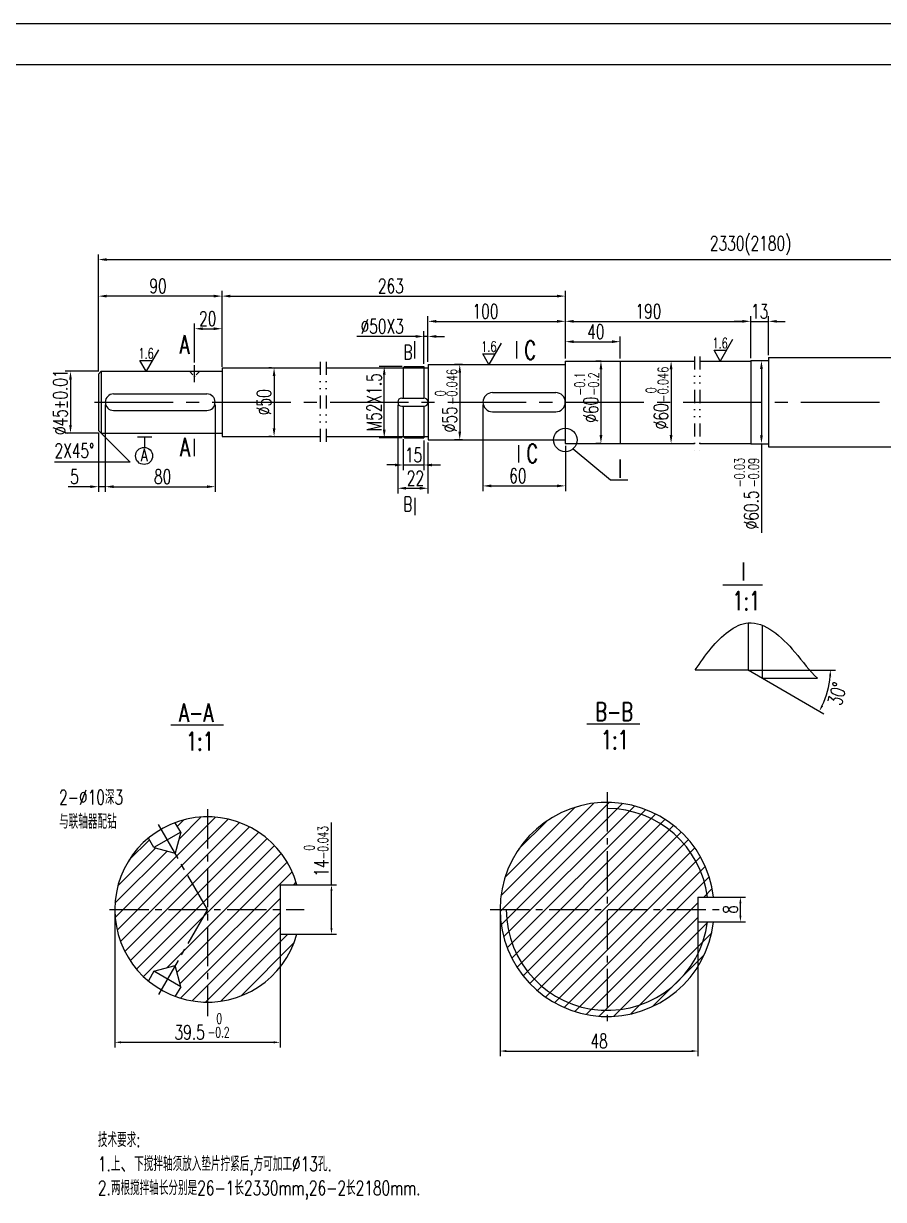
# Model space of a CAD drawing. Extents: x 946 to 3405, y -336 to 946.
# Drawn here: x 2223.3 to 2432, y 660.3 to 945.8 of the extents above; entities that cross this region are included whole.
import ezdxf

# ---------------------------------------------------------------- set-up
doc = ezdxf.new("R2010")
doc.units = 0
doc.header["$MEASUREMENT"] = 0
for name, pattern in [('ACAD_ISO02W100', [15, 12, -3]), ('CENTER2', [28.575, 19.05, -3.175, 3.175, -3.175]), ('DIVIDE2', [15.875, 6.35, -3.175, 0, -3.175, 0, -3.175])]:
    doc.linetypes.add(name, pattern=pattern)
doc.layers.get('0').update_dxf_attribs({"linetype": 'CONTINUOUS'})
doc.layers.get('DEFPOINTS').update_dxf_attribs({"linetype": 'CONTINUOUS'})
for name, color, linetype in [('中心线', 1, 'CENTER2'), ('双点', 6, 'DIVIDE2'), ('尺寸线', 3, 'CONTINUOUS'), ('标注线', 3, 'CONTINUOUS'), ('粗实线', 7, 'CONTINUOUS'), ('细实线', 4, 'CONTINUOUS'), ('虚线', 2, 'ACAD_ISO02W100')]:
    doc.layers.add(name, color=color, linetype=linetype)
doc.styles.add('STYLE1', font='romans.shx', dxfattribs={"width": 0.7, "height": 3.5, "bigfont": 'hz129.shx'})
doc.dimstyles.new('ISO-25', dxfattribs={"dimtxt": 2.5, "dimasz": 2.5, "dimexe": 1.25, "dimexo": 0.625, "dimtad": 1, "dimdec": 0, "dimlfac": 4, "dimdsep": 46, "dimtxsty": 'STYLE1', "dimcen": 0, "dimclrd": 256, "dimclre": 256, "dimclrt": 256, "dimadec": 0, "dimazin": 0, "dimtfac": 1, "dimtdec": 0, "dimtmove": 0, "dimatfit": 3, "dimfxl": 1, "dimtolj": 1, "dimtzin": 0, "dimarcsym": 0})
doc.dimstyles.get("Standard").update_dxf_attribs({"dimtxt": 2.5, "dimasz": 2.5, "dimexe": 1.25, "dimexo": 0.625, "dimtad": 1, "dimdec": 0, "dimlfac": 4, "dimzin": 4, "dimdsep": 46, "dimtxsty": 'STYLE1', "dimcen": 0, "dimclrd": 256, "dimclre": 256, "dimclrt": 256, "dimadec": 0, "dimazin": 0, "dimtfac": 1, "dimtdec": 0, "dimtmove": 0, "dimatfit": 3, "dimfxl": 1, "dimtolj": 1, "dimtzin": 0, "dimarcsym": 0})

# ---------------------------------------------------------------- blocks, each defined once
blk = doc.blocks.new('*D36')
at = {"layer": 'DEFPOINTS', "color": 0}
for p in [(2390.82, 733.73), (2397.26, 733.73), (2390.82, 727.73)]:
    blk.add_point(p, dxfattribs=at)
at = {"layer": '标注线', "lineweight": -2}
for p, q in [((2390.82, 733.73), (2398.51, 733.73)), ((2397.26, 729.23), (2397.26, 732.23)), ((2390.82, 727.73), (2398.51, 727.73))]:
    blk.add_line(p, q, dxfattribs=at)
at = {"layer": '标注线'}
for points in [[(2397.01, 732.23), (2397.51, 732.23), (2397.26, 733.73)], [(2397.01, 729.23), (2397.51, 729.23), (2397.26, 727.73)]]:
    blk.add_solid(points, dxfattribs=at)
at = {"layer": '标注线', "insert": (2394.81, 730.73), "char_height": 3.5, "attachment_point": 5, "rotation": 90, "style": 'STYLE1'}
blk.add_mtext('\\A1;8', dxfattribs=at)
blk = doc.blocks.new('*D37')
at = {"layer": 'DEFPOINTS', "color": 0}
for p in [(2338.93, 730.73), (2386.96, 727.73), (2386.96, 696.36)]:
    blk.add_point(p, dxfattribs=at)
at = {"layer": '标注线', "lineweight": -2}
for p, q in [((2338.93, 730.73), (2338.93, 695.11)), ((2386.96, 727.73), (2386.96, 695.11)), ((2340.43, 696.36), (2385.46, 696.36))]:
    blk.add_line(p, q, dxfattribs=at)
at = {"layer": '标注线'}
for points in [[(2340.43, 696.61), (2340.43, 696.11), (2338.93, 696.36)], [(2385.46, 696.61), (2385.46, 696.11), (2386.96, 696.36)]]:
    blk.add_solid(points, dxfattribs=at)
at = {"layer": '标注线', "insert": (2362.95, 698.81), "char_height": 3.5, "attachment_point": 5, "style": 'STYLE1'}
blk.add_mtext('\\A1;48', dxfattribs=at)
blk = doc.blocks.new('*D40')
at = {"layer": 'DEFPOINTS', "color": 0}
for p in [(2245.4, 730.73), (2285.51, 724.73), (2285.51, 698.48)]:
    blk.add_point(p, dxfattribs=at)
at = {"layer": '标注线', "lineweight": -2}
for p, q in [((2245.4, 730.73), (2245.4, 697.23)), ((2285.51, 724.73), (2285.51, 697.23)), ((2246.9, 698.48), (2284.01, 698.48))]:
    blk.add_line(p, q, dxfattribs=at)
at = {"layer": '标注线'}
for points in [[(2246.9, 698.73), (2246.9, 698.23), (2245.4, 698.48)], [(2284.01, 698.73), (2284.01, 698.23), (2285.51, 698.48)]]:
    blk.add_solid(points, dxfattribs=at)
at = {"layer": '标注线', "insert": (2263.57, 700.93), "char_height": 3.5, "attachment_point": 5, "style": 'STYLE1'}
blk.add_mtext('\\A1;39.5', dxfattribs=at)
blk = doc.blocks.new('*D41')
at = {"layer": 'DEFPOINTS', "color": 0}
for p in [(2289.59, 736.73), (2298, 736.73), (2289.59, 724.73)]:
    blk.add_point(p, dxfattribs=at)
at = {"layer": '标注线', "lineweight": -2}
for p, q in [((2298, 736.73), (2298, 743.36)), ((2289.59, 736.73), (2299.25, 736.73)), ((2298, 726.23), (2298, 735.23)), ((2289.59, 724.73), (2299.25, 724.73))]:
    blk.add_line(p, q, dxfattribs=at)
at = {"layer": '标注线'}
for points in [[(2297.75, 735.23), (2298.25, 735.23), (2298, 736.73)], [(2297.75, 726.23), (2298.25, 726.23), (2298, 724.73)]]:
    blk.add_solid(points, dxfattribs=at)
at = {"layer": '标注线', "insert": (2295.55, 740.8), "char_height": 3.5, "attachment_point": 5, "rotation": 90, "style": 'STYLE1'}
blk.add_mtext('\\A1;14', dxfattribs=at)
blk = doc.blocks.new('*D146')
at = {"layer": 'DEFPOINTS', "color": 0}
for p in [(2386.32, 788.86), (2399.16, 788.86), (2399.16, 788.86), (2402.62, 786.86), (2417.9, 782.04)]:
    blk.add_point(p, dxfattribs=at)
at = {"layer": '标注线', "lineweight": -2}
for p, q in [((2399.16, 788.86), (2420.36, 788.86)), ((2402.62, 786.86), (2417.52, 778.26))]:
    blk.add_line(p, q, dxfattribs=at)
blk.add_arc((2399.16, 788.86), 19.95, 334.309, 355.691, dxfattribs=at)
at = {"layer": '标注线'}
for points in [[(2418.8, 787.37), (2419.3, 787.35), (2419.11, 788.86)], [(2417.36, 780.1), (2416.91, 780.33), (2416.43, 778.89)]]:
    blk.add_solid(points, dxfattribs=at)
at = {"layer": '标注线', "insert": (2420.79, 783.07), "char_height": 3.5, "attachment_point": 5, "rotation": 75, "style": 'STYLE1'}
blk.add_mtext('\\A1;30°', dxfattribs=at)
blk = doc.blocks.new('*D167')
at = {"layer": 'DEFPOINTS', "color": 0}
for p in [(2241.43, 879.62), (2241.43, 860.71), (2271.43, 861.84)]:
    blk.add_point(p, dxfattribs=at)
at = {"layer": '标注线', "lineweight": -2}
for p, q in [((2241.43, 861.33), (2241.43, 880.87)), ((2269.43, 879.62), (2243.43, 879.62)), ((2271.43, 862.46), (2271.43, 880.87))]:
    blk.add_line(p, q, dxfattribs=at)
at = {"layer": '标注线'}
for points in [[(2243.43, 879.96), (2243.43, 879.29), (2241.43, 879.62)], [(2269.43, 879.96), (2269.43, 879.29), (2271.43, 879.62)]]:
    blk.add_solid(points, dxfattribs=at)
at = {"layer": '标注线', "insert": (2255.9, 882.07), "char_height": 3.5, "attachment_point": 5, "style": 'STYLE1'}
blk.add_mtext('\\A1;90', dxfattribs=at)
blk = doc.blocks.new('*D168')
at = {"layer": 'DEFPOINTS', "color": 0}
for p in [(2242.1, 861.37), (2234.65, 846.37), (2242.1, 846.37)]:
    blk.add_point(p, dxfattribs=at)
at = {"layer": '标注线', "lineweight": -2}
for p, q in [((2241.47, 861.37), (2233.4, 861.37)), ((2234.65, 859.37), (2234.65, 848.37)), ((2241.47, 846.37), (2233.4, 846.37))]:
    blk.add_line(p, q, dxfattribs=at)
at = {"layer": '标注线'}
for points in [[(2234.32, 859.37), (2234.98, 859.37), (2234.65, 861.37)], [(2234.32, 848.37), (2234.98, 848.37), (2234.65, 846.37)]]:
    blk.add_solid(points, dxfattribs=at)
at = {"layer": '标注线', "insert": (2232.2, 853.87), "char_height": 3.5, "attachment_point": 5, "rotation": 90, "style": 'STYLE1'}
blk.add_mtext('\\A1;%%C45%%P0.01', dxfattribs=at)
blk = doc.blocks.new('*D169')
at = {"layer": 'DEFPOINTS', "color": 0}
for p in [(2243.1, 853.87), (2241.43, 847.04), (2243.1, 833.36)]:
    blk.add_point(p, dxfattribs=at)
at = {"layer": '标注线', "lineweight": -2}
for p, q in [((2243.1, 853.25), (2243.1, 832.11)), ((2241.43, 846.41), (2241.43, 832.11)), ((2239.43, 833.36), (2234.11, 833.36)), ((2243.1, 833.36), (2241.43, 833.36)), ((2245.1, 833.36), (2247.1, 833.36))]:
    blk.add_line(p, q, dxfattribs=at)
at = {"layer": '标注线'}
for points in [[(2239.43, 833.7), (2239.43, 833.03), (2241.43, 833.36)], [(2245.1, 833.7), (2245.1, 833.03), (2243.1, 833.36)]]:
    blk.add_solid(points, dxfattribs=at)
at = {"layer": '标注线', "insert": (2235.62, 835.81), "char_height": 3.5, "attachment_point": 5, "style": 'STYLE1'}
blk.add_mtext('\\A1;5', dxfattribs=at)
blk = doc.blocks.new('*D170')
at = {"layer": 'DEFPOINTS', "color": 0}
for p in [(2243.1, 853.87), (2269.77, 853.87), (2269.77, 833.36)]:
    blk.add_point(p, dxfattribs=at)
at = {"layer": '标注线', "lineweight": -2}
for p, q in [((2243.1, 853.25), (2243.1, 832.11)), ((2269.77, 853.25), (2269.77, 832.11)), ((2245.1, 833.36), (2267.77, 833.36))]:
    blk.add_line(p, q, dxfattribs=at)
at = {"layer": '标注线'}
for points in [[(2245.1, 833.7), (2245.1, 833.03), (2243.1, 833.36)], [(2267.77, 833.7), (2267.77, 833.03), (2269.77, 833.36)]]:
    blk.add_solid(points, dxfattribs=at)
at = {"layer": '标注线', "insert": (2257.02, 835.81), "char_height": 3.5, "attachment_point": 5, "style": 'STYLE1'}
blk.add_mtext('\\A1;80', dxfattribs=at)
blk = doc.blocks.new('*D171')
at = {"layer": 'DEFPOINTS', "color": 0}
for p in [(2271.43, 871.71), (2264.77, 862.88), (2271.43, 862.88)]:
    blk.add_point(p, dxfattribs=at)
at = {"layer": '标注线', "lineweight": -2}
for p, q in [((2264.77, 863.51), (2264.77, 872.96)), ((2266.77, 871.71), (2269.43, 871.71)), ((2271.43, 863.51), (2271.43, 872.96))]:
    blk.add_line(p, q, dxfattribs=at)
at = {"layer": '标注线'}
for points in [[(2266.77, 872.04), (2266.77, 871.38), (2264.77, 871.71)], [(2269.43, 872.04), (2269.43, 871.38), (2271.43, 871.71)]]:
    blk.add_solid(points, dxfattribs=at)
at = {"layer": '标注线', "insert": (2267.96, 874.16), "char_height": 3.5, "attachment_point": 5, "style": 'STYLE1'}
blk.add_mtext('\\A1;20', dxfattribs=at)
blk = doc.blocks.new('*D172')
at = {"layer": 'DEFPOINTS', "color": 0}
for p in [(2284.07, 862.21), (2284.07, 845.54), (2284.07, 845.54)]:
    blk.add_point(p, dxfattribs=at)
at = {"layer": '标注线', "lineweight": -2}
for p, q in [((2283.45, 862.21), (2282.82, 862.21)), ((2284.07, 860.21), (2284.07, 847.54)), ((2283.45, 845.54), (2282.82, 845.54))]:
    blk.add_line(p, q, dxfattribs=at)
at = {"layer": '标注线'}
for points in [[(2283.74, 860.21), (2284.41, 860.21), (2284.07, 862.21)], [(2283.74, 847.54), (2284.41, 847.54), (2284.07, 845.54)]]:
    blk.add_solid(points, dxfattribs=at)
at = {"layer": '标注线', "insert": (2281.62, 853.87), "char_height": 3.5, "attachment_point": 5, "rotation": 90, "style": 'STYLE1'}
blk.add_mtext('\\A1;%%C50', dxfattribs=at)
blk = doc.blocks.new('*D173')
at = {"layer": 'DEFPOINTS', "color": 0}
for p in [(2330.41, 863.04), (2329.14, 844.71), (2330.41, 844.71)]:
    blk.add_point(p, dxfattribs=at)
at = {"layer": '标注线', "lineweight": -2}
for p, q in [((2329.79, 863.04), (2327.89, 863.04)), ((2329.14, 861.04), (2329.14, 846.71)), ((2329.79, 844.71), (2327.89, 844.71))]:
    blk.add_line(p, q, dxfattribs=at)
at = {"layer": '标注线'}
for points in [[(2328.81, 861.04), (2329.47, 861.04), (2329.14, 863.04)], [(2328.81, 846.71), (2329.47, 846.71), (2329.14, 844.71)]]:
    blk.add_solid(points, dxfattribs=at)
at = {"layer": '标注线', "insert": (2326.69, 849.71), "char_height": 3.5, "attachment_point": 5, "rotation": 90, "style": 'STYLE1'}
blk.add_mtext('\\A1;%%C55', dxfattribs=at)
blk = doc.blocks.new('*D174')
at = {"layer": 'DEFPOINTS', "color": 0}
for p in [(2354.77, 873.5), (2321.43, 863.04), (2354.77, 863.87)]:
    blk.add_point(p, dxfattribs=at)
at = {"layer": '标注线', "lineweight": -2}
for p, q in [((2321.43, 863.66), (2321.43, 874.75)), ((2354.77, 864.5), (2354.77, 874.75)), ((2323.43, 873.5), (2352.77, 873.5))]:
    blk.add_line(p, q, dxfattribs=at)
at = {"layer": '标注线'}
for points in [[(2323.43, 873.84), (2323.43, 873.17), (2321.43, 873.5)], [(2352.77, 873.84), (2352.77, 873.17), (2354.77, 873.5)]]:
    blk.add_solid(points, dxfattribs=at)
at = {"layer": '标注线', "insert": (2335.37, 875.95), "char_height": 3.5, "attachment_point": 5, "style": 'STYLE1'}
blk.add_mtext('\\A1;100', dxfattribs=at)
blk = doc.blocks.new('*D175')
at = {"layer": 'DEFPOINTS', "color": 0}
for p in [(2334.77, 853.87), (2354.77, 843.87), (2354.77, 833.55)]:
    blk.add_point(p, dxfattribs=at)
at = {"layer": '标注线', "lineweight": -2}
for p, q in [((2334.77, 853.25), (2334.77, 832.3)), ((2354.77, 843.25), (2354.77, 832.3)), ((2336.77, 833.55), (2352.77, 833.55))]:
    blk.add_line(p, q, dxfattribs=at)
at = {"layer": '标注线'}
for points in [[(2336.77, 833.89), (2336.77, 833.22), (2334.77, 833.55)], [(2352.77, 833.89), (2352.77, 833.22), (2354.77, 833.55)]]:
    blk.add_solid(points, dxfattribs=at)
at = {"layer": '标注线', "insert": (2343.24, 836), "char_height": 3.5, "attachment_point": 5, "style": 'STYLE1'}
blk.add_mtext('\\A1;60', dxfattribs=at)
blk = doc.blocks.new('*D176')
at = {"layer": 'DEFPOINTS', "color": 0}
for p in [(2368.1, 868.56), (2354.77, 863.87), (2368.1, 863.87)]:
    blk.add_point(p, dxfattribs=at)
at = {"layer": '标注线', "lineweight": -2}
for p, q in [((2354.77, 864.5), (2354.77, 869.81)), ((2356.77, 868.56), (2366.1, 868.56)), ((2368.1, 864.5), (2368.1, 869.81))]:
    blk.add_line(p, q, dxfattribs=at)
at = {"layer": '标注线'}
for points in [[(2356.77, 868.9), (2356.77, 868.23), (2354.77, 868.56)], [(2366.1, 868.9), (2366.1, 868.23), (2368.1, 868.56)]]:
    blk.add_solid(points, dxfattribs=at)
at = {"layer": '标注线', "insert": (2362.15, 871.01), "char_height": 3.5, "attachment_point": 5, "style": 'STYLE1'}
blk.add_mtext('\\A1;40', dxfattribs=at)
blk = doc.blocks.new('*D177')
at = {"layer": 'DEFPOINTS', "color": 0}
for p in [(2364.06, 863.87), (2363.41, 843.87), (2364.06, 843.87)]:
    blk.add_point(p, dxfattribs=at)
at = {"layer": '标注线', "lineweight": -2}
for p, q in [((2363.44, 863.87), (2362.16, 863.87)), ((2363.41, 861.87), (2363.41, 845.87)), ((2363.44, 843.87), (2362.16, 843.87))]:
    blk.add_line(p, q, dxfattribs=at)
at = {"layer": '标注线'}
for points in [[(2363.08, 861.87), (2363.75, 861.87), (2363.41, 863.87)], [(2363.08, 845.87), (2363.75, 845.87), (2363.41, 843.87)]]:
    blk.add_solid(points, dxfattribs=at)
at = {"layer": '标注线', "insert": (2360.96, 852.05), "char_height": 3.5, "attachment_point": 5, "rotation": 90, "style": 'STYLE1'}
blk.add_mtext('\\A1;%%C60', dxfattribs=at)
blk = doc.blocks.new('*D188')
at = {"layer": 'DEFPOINTS', "color": 0}
for p in [(2354.77, 879.62), (2271.43, 862.21), (2354.77, 863.87)]:
    blk.add_point(p, dxfattribs=at)
at = {"layer": '标注线', "lineweight": -2}
for p, q in [((2271.43, 862.83), (2271.43, 880.87)), ((2273.43, 879.62), (2352.77, 879.62)), ((2354.77, 864.5), (2354.77, 880.87))]:
    blk.add_line(p, q, dxfattribs=at)
at = {"layer": '标注线'}
for points in [[(2273.43, 879.96), (2273.43, 879.29), (2271.43, 879.62)], [(2352.77, 879.96), (2352.77, 879.29), (2354.77, 879.62)]]:
    blk.add_solid(points, dxfattribs=at)
at = {"layer": '标注线', "insert": (2312.41, 882.07), "char_height": 3.5, "attachment_point": 5, "style": 'STYLE1'}
blk.add_mtext('\\A1;263', dxfattribs=at)
blk = doc.blocks.new('*D190')
at = {"layer": 'DEFPOINTS', "color": 0}
for p in [(2401.93, 863.96), (2402.37, 863.96), (2401.93, 843.79)]:
    blk.add_point(p, dxfattribs=at)
at = {"layer": '标注线', "lineweight": -2}
for p, q in [((2402.56, 863.96), (2403.62, 863.96)), ((2402.37, 861.96), (2402.37, 845.79)), ((2402.37, 843.79), (2402.37, 822.17)), ((2402.56, 843.79), (2403.62, 843.79))]:
    blk.add_line(p, q, dxfattribs=at)
at = {"layer": '标注线'}
for points in [[(2402.04, 861.96), (2402.7, 861.96), (2402.37, 863.96)], [(2402.04, 845.79), (2402.7, 845.79), (2402.37, 843.79)]]:
    blk.add_solid(points, dxfattribs=at)
at = {"layer": '标注线', "insert": (2399.92, 827.71), "char_height": 3.5, "attachment_point": 5, "rotation": 90, "style": 'STYLE1'}
blk.add_mtext('\\A1;%%C60.5', dxfattribs=at)
blk = doc.blocks.new('*D191')
at = {"layer": 'DEFPOINTS', "color": 0}
for p in [(2404.1, 873.5), (2399.77, 863.96), (2404.1, 864.71)]:
    blk.add_point(p, dxfattribs=at)
at = {"layer": '标注线', "lineweight": -2}
for p, q in [((2399.77, 864.58), (2399.77, 874.75)), ((2404.1, 865.33), (2404.1, 874.75)), ((2397.77, 873.5), (2395.77, 873.5)), ((2399.77, 873.5), (2404.1, 873.5)), ((2406.1, 873.5), (2408.1, 873.5))]:
    blk.add_line(p, q, dxfattribs=at)
at = {"layer": '标注线'}
for points in [[(2397.77, 873.84), (2397.77, 873.17), (2399.77, 873.5)], [(2406.1, 873.84), (2406.1, 873.17), (2404.1, 873.5)]]:
    blk.add_solid(points, dxfattribs=at)
at = {"layer": '标注线', "insert": (2401.93, 875.95), "char_height": 3.5, "attachment_point": 5, "style": 'STYLE1'}
blk.add_mtext('\\A1;13', dxfattribs=at)
blk = doc.blocks.new('*D192')
at = {"layer": 'DEFPOINTS', "color": 0}
for p in [(2399.77, 873.5), (2354.77, 863.87), (2399.77, 863.96)]:
    blk.add_point(p, dxfattribs=at)
at = {"layer": '标注线', "lineweight": -2}
for p, q in [((2354.77, 864.5), (2354.77, 874.75)), ((2399.77, 864.58), (2399.77, 874.75)), ((2356.77, 873.5), (2397.77, 873.5))]:
    blk.add_line(p, q, dxfattribs=at)
at = {"layer": '标注线'}
for points in [[(2356.77, 873.84), (2356.77, 873.17), (2354.77, 873.5)], [(2397.77, 873.84), (2397.77, 873.17), (2399.77, 873.5)]]:
    blk.add_solid(points, dxfattribs=at)
at = {"layer": '标注线', "insert": (2374.93, 875.95), "char_height": 3.5, "attachment_point": 5, "style": 'STYLE1'}
blk.add_mtext('\\A1;190', dxfattribs=at)
blk = doc.blocks.new('*D193')
at = {"layer": 'DEFPOINTS', "color": 0}
for p in [(2379.97, 863.87), (2379.97, 843.87), (2380.44, 843.87)]:
    blk.add_point(p, dxfattribs=at)
at = {"layer": '标注线', "lineweight": -2}
for p, q in [((2380.59, 863.87), (2381.69, 863.87)), ((2380.44, 861.87), (2380.44, 845.87)), ((2380.59, 843.87), (2381.69, 843.87))]:
    blk.add_line(p, q, dxfattribs=at)
at = {"layer": '标注线'}
for points in [[(2380.1, 861.87), (2380.77, 861.87), (2380.44, 863.87)], [(2380.1, 845.87), (2380.77, 845.87), (2380.44, 843.87)]]:
    blk.add_solid(points, dxfattribs=at)
at = {"layer": '标注线', "insert": (2377.99, 850.44), "char_height": 3.5, "attachment_point": 5, "rotation": 90, "style": 'STYLE1'}
blk.add_mtext('\\A1;%%C60', dxfattribs=at)
blk = doc.blocks.new('*D194')
at = {"layer": 'DEFPOINTS', "color": 0}
for p in [(2315.43, 845.54), (2320.43, 845.21), (2320.43, 838.63)]:
    blk.add_point(p, dxfattribs=at)
at = {"layer": '标注线', "lineweight": -2}
for p, q in [((2315.43, 844.91), (2315.43, 837.38)), ((2320.43, 844.58), (2320.43, 837.38)), ((2313.43, 838.63), (2311.43, 838.63)), ((2315.43, 838.63), (2320.43, 838.63)), ((2322.43, 838.63), (2324.43, 838.63))]:
    blk.add_line(p, q, dxfattribs=at)
at = {"layer": '标注线'}
for points in [[(2313.43, 838.96), (2313.43, 838.29), (2315.43, 838.63)], [(2322.43, 838.96), (2322.43, 838.29), (2320.43, 838.63)]]:
    blk.add_solid(points, dxfattribs=at)
at = {"layer": '标注线', "insert": (2317.93, 841.08), "char_height": 3.5, "attachment_point": 5, "style": 'STYLE1'}
blk.add_mtext('\\A1;15', dxfattribs=at)
blk = doc.blocks.new('*D195')
at = {"layer": 'DEFPOINTS', "color": 0}
for p in [(2314.1, 853.87), (2321.43, 844.71), (2321.43, 832.98)]:
    blk.add_point(p, dxfattribs=at)
at = {"layer": '标注线', "lineweight": -2}
for p, q in [((2314.1, 853.25), (2314.1, 831.73)), ((2321.43, 844.08), (2321.43, 831.73)), ((2316.1, 832.98), (2319.43, 832.98))]:
    blk.add_line(p, q, dxfattribs=at)
at = {"layer": '标注线'}
for points in [[(2316.1, 833.32), (2316.1, 832.65), (2314.1, 832.98)], [(2319.43, 833.32), (2319.43, 832.65), (2321.43, 832.98)]]:
    blk.add_solid(points, dxfattribs=at)
at = {"layer": '标注线', "insert": (2318.39, 835.43), "char_height": 3.5, "attachment_point": 5, "style": 'STYLE1'}
blk.add_mtext('\\A1;22', dxfattribs=at)
blk = doc.blocks.new('*D196')
at = {"layer": 'DEFPOINTS', "color": 0}
for p in [(2310.81, 862.54), (2315.77, 862.54), (2315.77, 845.21)]:
    blk.add_point(p, dxfattribs=at)
at = {"layer": '标注线', "lineweight": -2}
for p, q in [((2315.14, 862.54), (2309.56, 862.54)), ((2310.81, 847.21), (2310.81, 860.54)), ((2315.14, 845.21), (2309.56, 845.21))]:
    blk.add_line(p, q, dxfattribs=at)
at = {"layer": '标注线'}
for points in [[(2310.48, 860.54), (2311.14, 860.54), (2310.81, 862.54)], [(2310.48, 847.21), (2311.14, 847.21), (2310.81, 845.21)]]:
    blk.add_solid(points, dxfattribs=at)
at = {"layer": '标注线', "insert": (2308.36, 853.87), "char_height": 3.5, "attachment_point": 5, "rotation": 90, "style": 'STYLE1'}
blk.add_mtext('\\A1;M52X1.5', dxfattribs=at)
blk = doc.blocks.new('*D197')
at = {"layer": 'DEFPOINTS', "color": 0}
for p in [(2321.43, 869.84), (2320.43, 862.54), (2321.43, 863.04)]:
    blk.add_point(p, dxfattribs=at)
at = {"layer": '标注线', "lineweight": -2}
for p, q in [((2320.43, 863.16), (2320.43, 871.09)), ((2321.43, 863.66), (2321.43, 871.09)), ((2318.43, 869.84), (2304.18, 869.84)), ((2321.43, 869.84), (2320.43, 869.84)), ((2323.43, 869.84), (2325.43, 869.84))]:
    blk.add_line(p, q, dxfattribs=at)
at = {"layer": '标注线'}
for points in [[(2318.43, 870.17), (2318.43, 869.5), (2320.43, 869.84)], [(2323.43, 870.17), (2323.43, 869.5), (2321.43, 869.84)]]:
    blk.add_solid(points, dxfattribs=at)
at = {"layer": '标注线', "insert": (2310.31, 872.29), "char_height": 3.5, "attachment_point": 5, "style": 'STYLE1'}
blk.add_mtext('\\A1;%%C50X3', dxfattribs=at)
blk = doc.blocks.new('*D198')
at = {"layer": 'DEFPOINTS', "color": 0}
for p in [(2590.95, 888.5), (2590.95, 864.71), (2241.43, 860.71)]:
    blk.add_point(p, dxfattribs=at)
at = {"layer": '标注线', "lineweight": -2}
for p, q in [((2241.43, 861.33), (2241.43, 889.75)), ((2243.43, 888.5), (2588.95, 888.5)), ((2590.95, 865.33), (2590.95, 889.75))]:
    blk.add_line(p, q, dxfattribs=at)
at = {"layer": '标注线'}
for points in [[(2243.43, 888.83), (2243.43, 888.17), (2241.43, 888.5)], [(2588.95, 888.83), (2588.95, 888.17), (2590.95, 888.5)]]:
    blk.add_solid(points, dxfattribs=at)
at = {"layer": '标注线', "insert": (2399.72, 891.87), "char_height": 3.5, "attachment_point": 5, "style": 'STYLE1'}
blk.add_mtext('\\A1;2330(2180)', dxfattribs=at)

msp = doc.modelspace()

# ---------------------------------------------------------------- hatches: boundary and pattern name
at = {"layer": '标注线'}
h = msp.add_hatch(dxfattribs=at)
h.set_pattern_fill('ANSI31', color=256, scale=20, style=0)
h.paths.add_polyline_path([(2364.93311, 755.22963), (2364.93311, 730.72963), (2386.96035, 730.72963), (2386.96035, 733.72963), (2389.24875, 733.72963, 0.378699158)])
h.paths.add_polyline_path([(2364.93311, 756.72963, 0.414213562), (2338.93311, 730.72963), (2364.93311, 730.72963)])
h.paths.add_polyline_path([(2364.93311, 730.72963), (2340.43311, 730.72963, 0.414213562), (2364.93311, 706.22963)], flags=17)
h.paths.add_polyline_path([(2389.24875, 727.72963), (2386.96035, 727.72963), (2386.96035, 730.72963), (2364.93311, 730.72963), (2364.93311, 706.22963, 0.378699158)])
h.paths.add_polyline_path([(2390.75946, 727.72963), (2389.24875, 727.72963, -0.378699158), (2364.93311, 706.22963), (2364.93311, 704.72963, 0.380734339)])
h.paths.add_polyline_path([(2340.43311, 730.72963), (2338.93311, 730.72963, 0.414213562), (2364.93311, 704.72963), (2364.93311, 706.22963, -0.414213562)])
h.paths.add_polyline_path([(2364.93311, 756.72963), (2364.93311, 755.22963, -0.378699158), (2389.24875, 733.72963), (2390.75946, 733.72963, 0.380734339)])
h = msp.add_hatch(dxfattribs=at)
h.set_pattern_fill('ANSI31', color=256, scale=20, style=0)
h.paths.add_polyline_path([(2267.90399, 753.22963), (2267.90399, 730.72963), (2285.51046, 730.72963), (2285.51046, 736.72963), (2289.58924, 736.72963, 0.337188166)])
h.paths.add_polyline_path([(2267.90399, 753.22963, 0.089273711), (2260.05894, 751.81767), (2261.40159, 749.49213), (2260.02899, 744.36953), (2267.90399, 730.72963)])
h.paths.add_polyline_path([(2260.02899, 744.36953), (2254.9064, 745.74213), (2253.56375, 748.06767, 0.223553658), (2245.40399, 730.72963), (2267.90399, 730.72963)])
h.paths.add_polyline_path([(2267.90399, 730.72963), (2245.40399, 730.72963, 0.223553658), (2253.56375, 713.3916), (2254.9064, 715.71714), (2260.02899, 717.08973)])
h.paths.add_polyline_path([(2267.90399, 730.72963), (2260.02899, 717.08973), (2261.40159, 711.96714), (2260.05894, 709.6416, 0.089273711), (2267.90399, 708.22963)])
h.paths.add_polyline_path([(2289.58924, 724.72963), (2285.51046, 724.72963), (2285.51046, 730.72963), (2267.90399, 730.72963), (2267.90399, 708.22963, 0.337188166)])

# ---------------------------------------------------------------- linework, layer by layer
at = {"linetype": 'Continuous'}
msp.add_line((2630.73289, 935.80133), (1824.73289, 935.80135), dxfattribs=at)
for p, q in [((2264.76562, 865.71962), (2264.76562, 869.92495)), ((2318.20961, 864.50303), (2318.20961, 868.70837)), ((2343.009, 864.50303), (2343.009, 868.70837)), ((2264.76562, 840.80014), (2264.76562, 845.00548)), ((2343.51881, 839.2469), (2343.51881, 843.45224)), ((2318.20961, 830.68838), (2318.20961, 826.48305))]:
    msp.add_line(p, q)
for centre, radius, start, end in [((2364.93311, 730.72963), 26, 6.6258096, 353.3741904), ((2267.90399, 730.72963), 22.5, 15.46601, 344.53399)]:
    msp.add_arc(centre, radius, start, end)
at = {"layer": '中心线'}
for p, q in [((2264.76562, 858.70346), (2264.76562, 862.88464)), ((2240.49941, 853.87302), (2592.0224, 853.87302))]:
    msp.add_line(p, q, dxfattribs=at)
at = {"layer": '中心线', "ltscale": 0.5}
for p, q in [((2364.93311, 759.16508), (2364.93311, 703.37964)), ((2267.90399, 755.06828), (2267.90399, 704.83096)), ((2267.90399, 730.72963), (2255.21211, 752.71262)), ((2244.11705, 730.72963), (2291.35159, 730.72963)), ((2267.90399, 730.72963), (2255.21211, 708.74665)), ((2336.51618, 730.72963), (2392.65347, 730.72963))]:
    msp.add_line(p, q, dxfattribs=at)
at = {"layer": '双点', "ltscale": 0.5}
for p, q in [((2295.26924, 863.67027), (2295.26924, 843.13973)), ((2296.7455, 863.67027), (2296.7455, 843.13973)), ((2386.08792, 864.98726), (2386.08792, 842.25487)), ((2387.37944, 864.98726), (2387.37944, 842.25487))]:
    msp.add_line(p, q, dxfattribs=at)
at = {"layer": '尺寸线'}
for start, end in [(7.0334613, 90), (180, 352.9665387)]:
    msp.add_arc((2364.93311, 730.72963), 24.5, start, end, dxfattribs=at)
at = {"layer": '标注线'}
for p, q in [((2339.2304, 868.23584), (2336.2304, 863.03969)), ((2395.37032, 869.06917), (2392.37032, 863.87302)), ((2256.02086, 866.56917), (2253.02086, 861.37302)), ((2334.7304, 865.63776), (2337.7304, 865.63776)), ((2336.2304, 863.03969), (2334.7304, 865.63776)), ((2390.87032, 866.47109), (2393.87032, 866.47109)), ((2392.37032, 863.87302), (2390.87032, 866.47109)), ((2251.52086, 863.97109), (2254.52086, 863.97109)), ((2253.02086, 861.37302), (2251.52086, 863.97109)), ((2315.43229, 862.20635), (2320.43229, 862.20635)), ((2368.09896, 863.87302), (2368.09896, 843.87302)), ((2242.09896, 846.37302), (2249.17003, 839.30195)), ((2250.90705, 845.43079), (2254.35864, 845.43079)), ((2252.63284, 845.43079), (2252.63284, 842.90254)), ((2315.43229, 845.53969), (2320.43229, 845.53969)), ((2356.65097, 842.56877), (2365.69342, 835.05292)), ((2249.17003, 839.30195), (2230.743, 839.30195)), ((2365.69342, 835.05292), (2369.91172, 835.05292)), ((2392.96602, 809.56293), (2402.6329, 809.56293)), ((2258.98657, 775.547), (2271.81359, 775.547)), ((2360.01652, 775.78895), (2372.84353, 775.78895)), ((2298.00237, 743.34034), (2298.00237, 751.85648))]:
    msp.add_line(p, q, dxfattribs=at)
for points in [[(2329.14143, 844.70635, 0, 0.6, 0), (2329.14143, 842.69278, 0, 0, 0), (2329.14143, 822.12424, 0, 0, 0), (2326.60209, 822.12424, 0, 0, 0)], [(2380.43753, 843.87302, 0, 0.6, 0), (2380.43753, 841.85945, 0, 0, 0), (2380.43753, 827.93404, 0, 0, 0), (2377.55641, 827.93404, 0, 0, 0)], [(2256.65399, 750.2152, 0, 0.33, 0), (2255.89504, 750.90844, 0, 0, 0), (2250.7138, 755.20688, 0, 0, 0), (2230.53088, 755.20688, 0, 0, 0)]]:
    msp.add_lwpolyline(points, format="xyseb", dxfattribs=at)
for centre, radius in [((2354.76562, 844.70635), 2.85023), ((2252.51385, 840.82818), 2.07777)]:
    msp.add_circle(centre, radius, dxfattribs=at)
msp.add_open_spline([(2386.31819, 788.86311), (2387.50924, 790.63803), (2390.66703, 795.34382), (2399.87941, 803.59775), (2409.68755, 794.84013), (2414.06352, 788.59158), (2415.98687, 786.86311)], degree=3, knots=[0, 0, 0, 0, 6.576552481, 17.436142202, 30.792224005, 38.81041518, 38.81041518, 38.81041518, 38.81041518], dxfattribs=at)
at = {"layer": '粗实线'}
for p, q in [((2271.43229, 862.20635), (2271.43229, 845.53969)), ((2271.43229, 862.20635), (2295.26924, 862.20635)), ((2296.7455, 862.20635), (2315.43229, 862.20635)), ((2315.43229, 862.20635), (2315.76562, 862.53969)), ((2315.43229, 862.20635), (2315.43229, 854.87302)), ((2315.76562, 862.53969), (2320.43229, 862.53969)), ((2320.43229, 862.53969), (2320.43229, 854.87302)), ((2320.43229, 862.20635), (2321.43229, 862.20635)), ((2321.43229, 863.03969), (2321.43229, 844.70635)), ((2321.43229, 863.03969), (2354.76562, 863.03969)), ((2354.76562, 863.87302), (2386.08792, 863.87302)), ((2354.76562, 863.87302), (2354.76562, 843.87302)), ((2387.37944, 863.87302), (2399.76562, 863.87302)), ((2399.76562, 863.95642), (2399.76562, 843.78962)), ((2399.76562, 863.95642), (2404.09896, 863.95642)), ((2404.09896, 864.70635), (2477.7588, 864.70635)), ((2404.09896, 864.70635), (2404.09896, 843.03969)), ((2241.43229, 860.70635), (2242.09896, 861.37302)), ((2241.43229, 860.70635), (2241.43229, 847.03969)), ((2242.09896, 861.37302), (2271.43229, 861.37302)), ((2242.09896, 861.37302), (2242.09896, 846.37302)), ((2245.09896, 855.87302), (2267.76562, 855.87302)), ((2315.09896, 854.87302), (2320.43229, 854.87302)), ((2337.09896, 856.20635), (2352.43229, 856.20635)), ((2245.09896, 851.87302), (2267.76562, 851.87302)), ((2315.09896, 852.87302), (2320.43229, 852.87302)), ((2315.43229, 852.87302), (2315.43229, 845.53969)), ((2320.43229, 852.87302), (2320.43229, 845.20635)), ((2337.09896, 851.53969), (2352.43229, 851.53969)), ((2241.43229, 847.03969), (2242.09896, 846.37302)), ((2242.09896, 846.37302), (2271.43229, 846.37302)), ((2271.43229, 845.53969), (2295.26924, 845.53969)), ((2296.7455, 845.53969), (2315.43229, 845.53969)), ((2315.43229, 845.53969), (2315.76562, 845.20635)), ((2315.76562, 845.20635), (2320.43229, 845.20635)), ((2320.43229, 845.53969), (2321.43229, 845.53969)), ((2321.43229, 844.70635), (2354.76562, 844.70635)), ((2354.76562, 843.87302), (2386.08792, 843.87302)), ((2387.37944, 843.87302), (2399.76562, 843.87302)), ((2399.76562, 843.78962), (2404.09896, 843.78962)), ((2404.09896, 843.03969), (2477.7588, 843.03969)), ((2399.15736, 800.3), (2399.15736, 788.86311)), ((2402.62146, 786.86311), (2402.62146, 799.70293)), ((2386.31819, 788.86311), (2399.15736, 788.86311)), ((2399.15736, 788.86311), (2402.62146, 786.86311)), ((2402.62146, 786.86311), (2415.98687, 786.86311)), ((2261.40159, 749.49213), (2260.07894, 751.78302)), ((2254.9064, 745.74213), (2253.58375, 748.03302)), ((2261.40159, 749.49213), (2254.9064, 745.74213)), ((2261.40159, 749.49213), (2260.02899, 744.36953)), ((2254.9064, 745.74213), (2260.02899, 744.36953)), ((2285.51046, 736.72963), (2285.51046, 724.72963)), ((2285.51046, 736.72963), (2289.58924, 736.72963)), ((2386.96035, 733.72963), (2390.75946, 733.72963)), ((2386.96035, 733.72963), (2386.96035, 727.72963)), ((2386.96035, 727.72963), (2390.75946, 727.72963)), ((2285.51046, 724.72963), (2289.58924, 724.72963)), ((2254.9064, 715.71714), (2260.02899, 717.08973)), ((2261.40159, 711.96714), (2260.02899, 717.08973)), ((2254.9064, 715.71714), (2253.58375, 713.42625)), ((2261.40159, 711.96714), (2254.9064, 715.71714)), ((2261.40159, 711.96714), (2260.07894, 709.67625))]:
    msp.add_line(p, q, dxfattribs=at)
for centre, radius, start, end in [((2245.09896, 853.87302), 2, 90, 270), ((2267.76562, 853.87302), 2, 270, 90), ((2315.09896, 853.87302), 1, 90, 270), ((2320.43229, 853.87302), 1, 270, 90), ((2337.09896, 853.87302), 2.33333, 90, 270), ((2352.43229, 853.87302), 2.33333, 270, 90)]:
    msp.add_arc(centre, radius, start, end, dxfattribs=at)
at = {"layer": '细实线', "linetype": 'ByBlock'}
msp.add_line((1799.73289, 945.80133), (2640.73289, 945.80133), dxfattribs=at)
at = {"layer": '虚线', "ltscale": 0.1}
for p in [(2263.51562, 861.37302), (2266.01562, 861.37302)]:
    msp.add_line(p, (2264.76562, 860.12302), dxfattribs=at)

# ---------------------------------------------------------------- texts
at = {"layer": '标注线', "style": 'STYLE1'}
for s, width, p in [('-0.046', 0.7, (2379.72658, 853.79535)), ('-0.046', 0.7, (2328.49806, 853.2629)), ('-0.1', 0.7, (2359.53265, 855.44367)), ('-0.2', 0.7, (2362.86252, 855.44367)), ('0', 0.7, (2325.6939, 855.25802)), ('0', 0.7, (2376.82478, 856.00282)), ('-0.03', 0.7, (2398.29714, 833.17959)), ('-0.09', 0.7, (2401.74421, 833.17959)), ('-0.043', 0.65, (2297.19638, 742.91588)), ('0', 0.65, (2293.87398, 745.00669))]:
    msp.add_text(s, height=2.5, rotation=90, dxfattribs=dict(at, width=width)).set_placement(p)
at = {"layer": '标注线', "style": 'STYLE1', "width": 0.7}
for s, p in [('2X45%%d', (2230.75773, 840.33435)), ('2-%%C10深3', (2231.88086, 756.23117)), ('与联轴器配钻', (2231.88086, 750.33204))]:
    msp.add_text(s, height=3.5, dxfattribs=at).set_placement(p)
at = {"layer": '标注线', "attachment_point": 1, "style": 'STYLE1'}
for s, insert, char_height, width in [('A', (2261.11138, 870.14353), 4.5, 5.2721), ('1.6', (2334.33561, 868.63742), 2.5, 5.2721), ('C', (2344.81454, 868.7414), 4.5, 5.2721), ('1.6', (2390.47552, 869.47075), 2.5, 5.2721), ('1.6', (2251.12606, 866.97075), 2.5, 5.2721), ('B', (2315.46195, 867.76973), 3.5, 5.2721), ('A', (2261.21383, 845.22405), 4.5, 5.2721), ('A', (2251.74813, 842.52357), 3, 3.69047), ('C', (2345.32435, 843.67081), 4.5, 5.2721), ('\\fﾷￂￋￎ_GB2312|b0|i0|c134|p49;Ⅰ', (2365.93701, 840.00243), 4.5, 6.9746), ('\\fﾷￂￋￎ_GB2312|b0|i0|c134|p49;Ⅰ', (2395.83784, 815.00805), 4.5, 6.9746), ('1:1', (2395.32373, 807.89193), 4.5, 5.2721), ('A-A', (2260.97756, 780.76663), 4.5, 5.2721), ('B-B', (2362.00751, 781.00858), 4.5, 5.2721), ('1:1', (2262.6812, 773.79142), 4.5, 5.2721), ('1:1', (2363.40664, 774.13583), 4.5, 5.2721), ('技术要求:\\P1.上{\\fSimSun|b0|i0|c134|p2;、}下搅拌轴须放入垫片拧紧后,方可加工%%C13孔.\\P2.两根搅拌轴长分别是26-1长2330mm,26-2长2180mm.', (2241.30695, 676.56093), 3.5, 209.6074)]:
    msp.add_mtext(s, dxfattribs=dict(at, insert=insert, char_height=char_height, width=width))
at = {"layer": '标注线', "extrusion": (0, 0, -1), "insert": (2315.46195, 827.42168), "char_height": 3.5, "width": 5.2721, "attachment_point": 1, "text_direction": (1, 0, 0), "style": 'STYLE1'}
msp.add_mtext('B', dxfattribs=at)
at = {"layer": '细实线', "color": 3, "linetype": 'ByBlock', "style": 'STYLE1', "width": 0.65}
for s, p in [('0', (2270.06244, 702.99617)), ('-0.2', (2267.97163, 699.67377))]:
    msp.add_text(s, height=2.5, dxfattribs=at).set_placement(p)

# ---------------------------------------------------------------- dimensions: what is measured, and where the dimension line sits
at = {"layer": '标注线'}
for base, p1, p2, text, dimstyle, override, picture, middle in [((2590.94933, 888.50022), (2241.43229, 860.70635), (2590.94933, 864.70635), '2330(2180)', 'ISO-25', {"dimtxt": 3.5, "dimasz": 2, "dimgap": 0.7, "dimlfac": 3, "dimlunit": 2, "dimtxsty": 'STYLE1', "dimclrd": 256, "dimclre": 256, "dimclrt": 256}, '*D198', (2399.71692, 888.50022)), ((2354.76562, 879.62475), (2271.43229, 862.20635), (2354.76562, 863.87302), '263', 'ISO-25', {"dimtxt": 3.5, "dimasz": 2, "dimgap": 0.7, "dimlfac": 3, "dimlunit": 2, "dimtxsty": 'STYLE1', "dimclrd": 256, "dimclre": 256, "dimclrt": 256}, '*D188', (2312.4125, 879.62475)), ((2399.76562, 873.5035), (2354.76562, 863.87302), (2399.76562, 863.95642), '190', 'ISO-25', {"dimtxt": 3.5, "dimasz": 2, "dimgap": 0.7, "dimlfac": 3, "dimlunit": 2, "dimtxsty": 'STYLE1', "dimclrd": 256, "dimclre": 256, "dimclrt": 256}, '*D192', (2374.9299, 873.5035)), ((2321.43229, 869.83543), (2320.43229, 862.53969), (2321.43229, 863.03969), '%%C50X3', 'ISO-25', {"dimtxt": 3.5, "dimasz": 2, "dimgap": 0.7, "dimlfac": 3, "dimlunit": 2, "dimtxsty": 'STYLE1', "dimclrd": 256, "dimclre": 256, "dimclrt": 256}, '*D197', (2310.30729, 869.83543)), ((2285.51046, 698.48395), (2245.40399, 730.72963), (2285.51046, 724.72963), '39.5', 'Standard', {"dimtxt": 3.5, "dimasz": 1.5, "dimexe": 1.25, "dimexo": 0, "dimgap": 0.7, "dimtad": 1, "dimtih": 0, "dimtoh": 0, "dimdec": 1, "dimzin": 8, "dimlunit": 6, "dimtxsty": 'STYLE1', "dimcen": 1.5, "dimtp": 0.5, "dimtm": 0.1, "dimtfac": 0.7, "dimtdec": 1, "dimtofl": 1, "dimatfit": 2}, '*D40', (2263.57339, 698.48395))]:
    dim = msp.add_linear_dim(base=base, p1=p1, p2=p2, text=text, dimstyle=dimstyle, override=override, dxfattribs=at)
    dim.commit()
    dim.dimension.update_dxf_attribs({"geometry": picture, "text_midpoint": middle, "dimtype": 160})
for base, p1, p2, override, picture, middle in [((2241.43229, 879.62475), (2271.43229, 861.83969), (2241.43229, 860.70635), {"dimtxt": 3.5, "dimasz": 2, "dimgap": 0.7, "dimtih": 1, "dimtoh": 1, "dimlfac": 3, "dimlunit": 2, "dimtxsty": 'STYLE1', "dimclrd": 256, "dimclre": 256, "dimclrt": 256}, '*D167', (2255.89569, 879.62475)), ((2271.43229, 871.71148), (2264.76562, 862.88464), (2271.43229, 862.88464), {"dimtxt": 3.5, "dimasz": 2, "dimgap": 0.7, "dimlfac": 3, "dimlunit": 2, "dimtxsty": 'STYLE1', "dimclrd": 256, "dimclre": 256, "dimclrt": 256}, '*D171', (2267.9631, 871.71148)), ((2354.76562, 873.5035), (2321.43229, 863.03969), (2354.76562, 863.87302), {"dimtxt": 3.5, "dimasz": 2, "dimgap": 0.7, "dimlfac": 3, "dimlunit": 2, "dimtxsty": 'STYLE1', "dimclrd": 256, "dimclre": 256, "dimclrt": 256}, '*D174', (2335.36629, 873.5035)), ((2404.09896, 873.5035), (2399.76562, 863.95642), (2404.09896, 864.70635), {"dimtxt": 3.5, "dimasz": 2, "dimgap": 0.7, "dimlfac": 3, "dimlunit": 2, "dimtxsty": 'STYLE1', "dimclrd": 256, "dimclre": 256, "dimclrt": 256}, '*D191', (2401.93229, 873.5035)), ((2368.09896, 868.56192), (2354.76562, 863.87302), (2368.09896, 863.87302), {"dimtxt": 3.5, "dimasz": 2, "dimgap": 0.7, "dimlfac": 3, "dimlunit": 2, "dimtxsty": 'STYLE1', "dimclrd": 256, "dimclre": 256, "dimclrt": 256}, '*D176', (2362.15497, 868.56192)), ((2243.09896, 833.36388), (2241.43229, 847.03969), (2243.09896, 853.87302), {"dimtxt": 3.5, "dimasz": 2, "dimgap": 0.7, "dimlfac": 3, "dimlunit": 2, "dimtxsty": 'STYLE1', "dimclrd": 256, "dimclre": 256, "dimclrt": 256}, '*D169', (2235.62287, 833.36388)), ((2269.76562, 833.36388), (2243.09896, 853.87302), (2269.76562, 853.87302), {"dimtxt": 3.5, "dimasz": 2, "dimgap": 0.7, "dimlfac": 3, "dimlunit": 2, "dimtxsty": 'STYLE1', "dimclrd": 256, "dimclre": 256, "dimclrt": 256}, '*D170', (2257.01562, 833.36388)), ((2321.43229, 832.98202), (2314.09896, 853.87302), (2321.43229, 844.70635), {"dimtxt": 3.5, "dimasz": 2, "dimgap": 0.7, "dimlfac": 3, "dimlunit": 2, "dimtxsty": 'STYLE1', "dimclrd": 256, "dimclre": 256, "dimclrt": 256}, '*D195', (2318.38604, 832.98202)), ((2354.76562, 833.555), (2334.76562, 853.87302), (2354.76562, 843.87302), {"dimtxt": 3.5, "dimasz": 2, "dimgap": 0.7, "dimlfac": 3, "dimlunit": 2, "dimtxsty": 'STYLE1', "dimclrd": 256, "dimclre": 256, "dimclrt": 256}, '*D175', (2343.24267, 833.555)), ((2320.43229, 838.62603), (2315.43229, 845.53969), (2320.43229, 845.20635), {"dimtxt": 3.5, "dimasz": 2, "dimgap": 0.7, "dimlfac": 3, "dimlunit": 2, "dimtxsty": 'STYLE1', "dimclrd": 256, "dimclre": 256, "dimclrt": 256}, '*D194', (2317.93229, 838.62603))]:
    dim = msp.add_linear_dim(base=base, p1=p1, p2=p2, dimstyle='ISO-25', override=override, dxfattribs=at)
    dim.commit()
    dim.dimension.update_dxf_attribs({"geometry": picture, "text_midpoint": middle, "dimtype": 160})
for base, p1, p2, text, dimstyle, override, picture, middle in [((2234.65067, 846.37302), (2242.09896, 861.37302), (2242.09896, 846.37302), '%%C<>%%P0.01', 'ISO-25', {"dimtxt": 3.5, "dimasz": 2, "dimgap": 0.7, "dimlfac": 3, "dimlunit": 2, "dimtxsty": 'STYLE1', "dimclrd": 256, "dimclre": 256, "dimclrt": 256}, '*D168', (2234.65067, 853.87302)), ((2284.07223, 845.53969), (2284.07223, 862.20635), (2284.07223, 845.53969), '%%C<>', 'ISO-25', {"dimtxt": 3.5, "dimasz": 2, "dimgap": 0.7, "dimlfac": 3, "dimlunit": 2, "dimtxsty": 'STYLE1', "dimclrd": 256, "dimclre": 256, "dimclrt": 256}, '*D172', (2284.07223, 853.87302)), ((2310.81014, 862.53969), (2315.76562, 845.20635), (2315.76562, 862.53969), 'M52X1.5', 'ISO-25', {"dimtxt": 3.5, "dimasz": 2, "dimgap": 0.7, "dimlfac": 3, "dimlunit": 2, "dimtxsty": 'STYLE1', "dimclrd": 256, "dimclre": 256, "dimclrt": 256}, '*D196', (2310.81014, 853.87302)), ((2329.14143, 844.70635), (2330.412, 863.03969), (2330.412, 844.70635), '%%C<>', 'ISO-25', {"dimtxt": 3.5, "dimasz": 2, "dimgap": 0.7, "dimlfac": 3, "dimlunit": 2, "dimtxsty": 'STYLE1', "dimclrd": 256, "dimclre": 256, "dimclrt": 256}, '*D173', (2329.14143, 849.7146)), ((2363.41383, 843.87302), (2364.06105, 863.87302), (2364.06105, 843.87302), '%%C<>', 'ISO-25', {"dimtxt": 3.5, "dimasz": 2, "dimgap": 0.7, "dimlfac": 3, "dimlunit": 2, "dimtxsty": 'STYLE1', "dimclrd": 256, "dimclre": 256, "dimclrt": 256}, '*D177', (2363.41383, 852.05267)), ((2380.43753, 843.87302), (2379.96909, 863.87302), (2379.96909, 843.87302), '%%C60', 'ISO-25', {"dimtxt": 3.5, "dimasz": 2, "dimgap": 0.7, "dimlfac": 3, "dimlunit": 2, "dimtxsty": 'STYLE1', "dimclrd": 256, "dimclre": 256, "dimclrt": 256}, '*D193', (2380.43753, 850.44489)), ((2402.37071, 863.95642), (2401.93229, 843.78962), (2401.93229, 863.95642), '%%C60.5', 'ISO-25', {"dimtxt": 3.5, "dimasz": 2, "dimgap": 0.7, "dimlfac": 3, "dimlunit": 2, "dimtxsty": 'STYLE1', "dimclrd": 256, "dimclre": 256, "dimclrt": 256}, '*D190', (2402.37071, 827.70809)), ((2298.00237, 736.72963), (2289.58924, 724.72963), (2289.58924, 736.72963), '14', 'Standard', {"dimtxt": 3.5, "dimasz": 1.5, "dimexe": 1.25, "dimexo": 0, "dimgap": 0.7, "dimtad": 1, "dimtih": 0, "dimtoh": 0, "dimdec": 1, "dimzin": 8, "dimlunit": 6, "dimtxsty": 'STYLE1', "dimcen": 1.5, "dimtp": 0.5, "dimtm": 0.1, "dimtfac": 0.7, "dimtdec": 1, "dimtofl": 1, "dimatfit": 2}, '*D41', (2298.00237, 740.7963))]:
    dim = msp.add_linear_dim(base=base, p1=p1, p2=p2, angle=90, text=text, dimstyle=dimstyle, override=override, dxfattribs=at)
    dim.commit()
    dim.dimension.update_dxf_attribs({"geometry": picture, "text_midpoint": middle, "dimtype": 160})
dim = msp.add_angular_dim_2l(base=(2417.90397, 782.0399), line1=((2399.15736, 788.86311), (2402.62146, 786.86311)), line2=((2386.31819, 788.86311), (2399.15736, 788.86311)), dimstyle='Standard', override={"dimtxt": 3.5, "dimasz": 1.5, "dimexe": 1.25, "dimexo": 0, "dimgap": 0.7, "dimtad": 2, "dimdec": 2, "dimzin": 8, "dimtxsty": 'STYLE1', "dimcen": 1.5, "dimadec": 2, "dimazin": 2, "dimtp": 0.5, "dimtm": 0.1, "dimtfac": 0.7, "dimtdec": 2, "dimtofl": 1}, dxfattribs=at)
dim.commit()
dim.dimension.update_dxf_attribs({"geometry": '*D146', "text_midpoint": (2420.79383, 783.06563)})
dim = msp.add_linear_dim(base=(2397.25983, 733.72963), p1=(2390.81763, 727.72963), p2=(2390.81763, 733.72963), angle=90, text='8', dimstyle='Standard', override={"dimtxt": 3.5, "dimasz": 1.5, "dimexe": 1.25, "dimexo": 0, "dimgap": 0.7, "dimtad": 1, "dimtih": 0, "dimtoh": 0, "dimzin": 8, "dimlunit": 6, "dimtxsty": 'STYLE1', "dimcen": 2.5, "dimtofl": 1}, dxfattribs=at)
dim.commit()
dim.dimension.update_dxf_attribs({"geometry": '*D36', "text_midpoint": (2394.80983, 730.72963)})
dim = msp.add_linear_dim(base=(2386.96035, 696.35739), p1=(2338.93311, 730.72963), p2=(2386.96035, 727.72963), text='48', dimstyle='Standard', override={"dimtxt": 3.5, "dimasz": 1.5, "dimexe": 1.25, "dimexo": 0, "dimgap": 0.7, "dimtad": 1, "dimtih": 0, "dimtoh": 0, "dimzin": 8, "dimlunit": 6, "dimtxsty": 'STYLE1', "dimcen": 2.5, "dimtofl": 1}, dxfattribs=at)
dim.commit()
dim.dimension.update_dxf_attribs({"geometry": '*D37', "text_midpoint": (2362.94673, 698.80739)})

doc.saveas('drawing.dxf')
